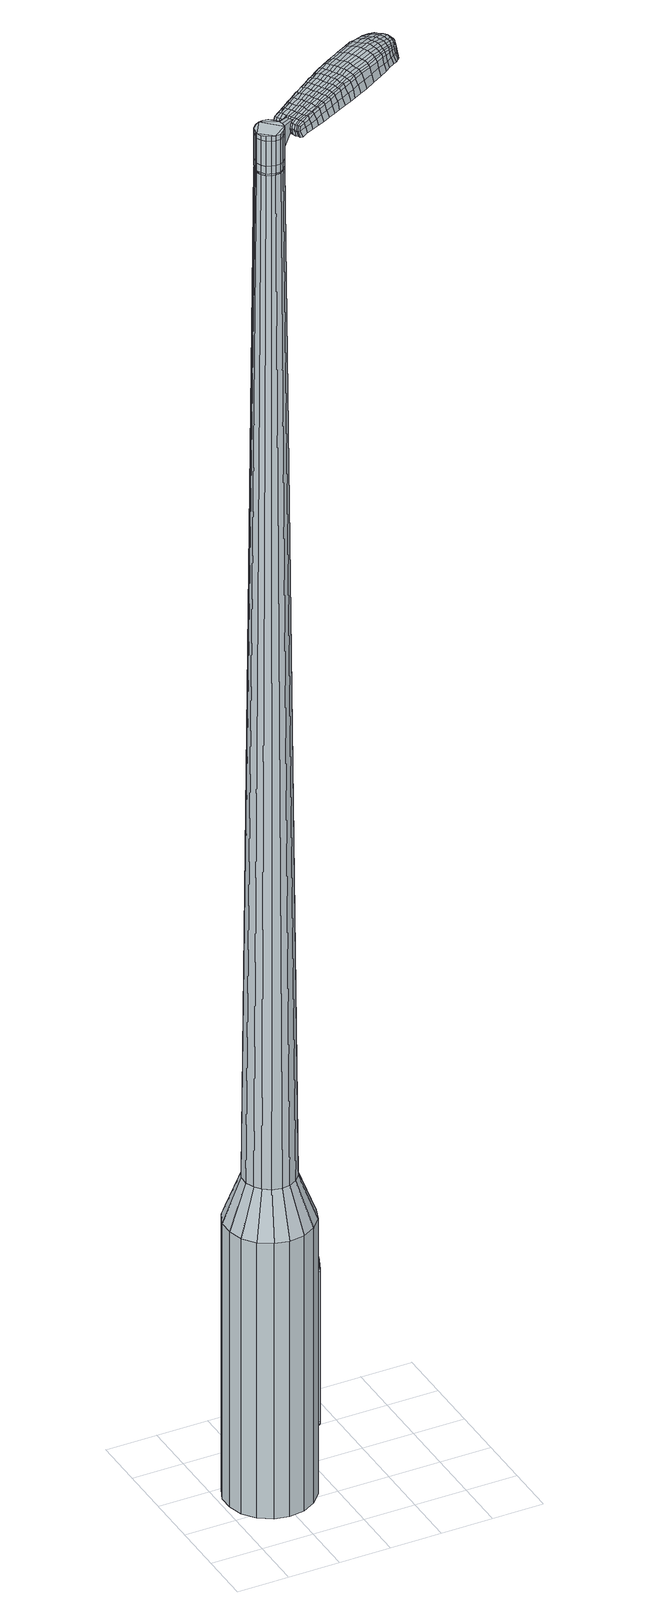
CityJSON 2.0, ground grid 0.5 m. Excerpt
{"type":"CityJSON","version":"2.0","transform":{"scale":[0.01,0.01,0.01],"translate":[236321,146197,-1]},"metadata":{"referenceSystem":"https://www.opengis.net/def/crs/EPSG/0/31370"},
"CityObjects":{
"object1":{"type":"GenericCityObject","attributes":{"cluster":680,"mean_distance_to_centroid":0.325,"new_centroid_x":236321.46,"new_centroid_y":146197.74,"mean_distance_to_camera":9.32,"H1":3.46,"H2":2.3,"Z_final":112.97,"cluster2":-1,"proj_x":236323.21,"proj_y":146201.06,"id_line":6603,"bearing_l":297.68,"distance":3.75,"orientation":"left","G_obj":27.68},"geometry":[{"type":"MultiSurface","lod":"2","boundaries":[[[0,1,2,3]],[[1,4,5,2]],[[4,6,7,5]],[[6,8,9,7]],[[8,10,11,9]],[[10,12,13,11]],[[12,14,15,13]],[[14,16,17,15]],[[16,18,19,17]],[[18,20,21,19]],[[20,22,23,21]],[[22,24,25,23]],[[24,26,27,25]],[[26,28,29,27]],[[28,30,31,29]],[[30,32,33,31]],[[32,34,35,33]],[[34,0,3,35]],[[36,37,38,39]],[[38,40,41,42]],[[41,43,42]],[[42,44,45,46]],[[45,47,46]],[[46,48,49,50]],[[49,51,50]],[[42,46,50,38]],[[50,52,39,38]],[[53,36,39]],[[2,5,7,35]],[[7,9,11,15]],[[11,13,15]],[[15,17,19,23]],[[19,21,23]],[[23,25,27,31]],[[27,29,31]],[[15,23,31,7]],[[31,33,35,7]],[[3,2,35]],[[1,0,54,55]],[[0,34,56,54]],[[34,32,57,56]],[[32,30,58,57]],[[30,28,59,58]],[[28,26,60,59]],[[26,24,61,60]],[[24,22,62,61]],[[22,20,63,62]],[[20,18,64,63]],[[18,16,65,64]],[[16,14,66,65]],[[14,12,67,66]],[[12,10,68,67]],[[10,8,69,68]],[[8,6,70,69]],[[6,4,71,70]],[[4,1,55,71]],[[55,54,72,73]],[[54,56,74,72]],[[56,57,75,74]],[[57,58,76,75]],[[58,59,77,76]],[[59,60,78,77]],[[60,61,79,78]],[[61,62,80,79]],[[62,63,81,80]],[[63,64,82,81]],[[64,65,83,82]],[[65,66,84,83]],[[66,67,85,84]],[[67,68,86,85]],[[68,69,87,86]],[[69,70,88,87]],[[70,71,89,88]],[[71,55,73,89]],[[90,91,92,73]],[[93,94,91,90]],[[95,96,94,93]],[[97,98,96,95]],[[99,100,98,97]],[[101,102,100,99]],[[103,104,102,101]],[[80,105,104,103]],[[106,107,105,80]],[[82,108,107,106]],[[109,110,108,82]],[[84,111,110,109]],[[85,112,111,84]],[[113,114,112,85]],[[87,115,114,113]],[[88,116,115,87]],[[117,118,116,88]],[[73,92,118,117]],[[119,120,121,122]],[[123,119,122,124]],[[125,123,124,126]],[[127,125,126,128]],[[129,127,128,130]],[[131,129,130,132]],[[133,131,132,134]],[[135,133,134,136]],[[137,135,136,138]],[[139,137,138,140]],[[141,139,140,142]],[[143,141,142,144]],[[145,143,144,146]],[[147,145,146,148]],[[149,147,148,150]],[[151,149,150,152]],[[72,90,73]],[[72,74,93,90]],[[74,75,95,93]],[[75,76,97,95]],[[76,77,99,97]],[[77,78,101,99]],[[78,79,103,101]],[[79,80,103]],[[81,106,80]],[[81,82,106]],[[83,109,82]],[[83,84,109]],[[86,113,85]],[[86,87,113]],[[89,117,88]],[[89,73,117]],[[153,92,91]],[[154,118,92]],[[154,116,118]],[[155,114,115]],[[155,112,114]],[[156,110,111]],[[156,108,110]],[[157,107,108]],[[157,105,107]],[[158,104,105]],[[158,159,102,104]],[[159,160,100,102]],[[160,161,98,100]],[[161,162,96,98]],[[162,163,94,96]],[[163,153,91,94]],[[39,52,151,164]],[[92,153,165,152]],[[53,39,164,120]],[[153,163,121,165]],[[36,53,120,119]],[[163,162,122,121]],[[37,36,119,123]],[[162,161,124,122]],[[38,37,123,125]],[[161,160,126,124]],[[40,38,125,127]],[[160,159,128,126]],[[41,40,127,129]],[[159,158,130,128]],[[43,41,129,131]],[[158,105,132,130]],[[42,43,131,133]],[[105,157,134,132]],[[44,42,133,135]],[[157,108,136,134]],[[45,44,135,137]],[[108,156,138,136]],[[47,45,137,139]],[[156,111,140,138]],[[46,47,139,141]],[[111,112,142,140]],[[48,46,141,143]],[[112,155,144,142]],[[49,48,143,145]],[[155,115,146,144]],[[51,49,145,147]],[[115,116,148,146]],[[50,51,147,149]],[[116,154,150,148]],[[52,50,149,151]],[[154,92,152,150]],[[151,152,166,167]],[[152,165,168,166]],[[165,121,169,168]],[[121,120,170,169]],[[120,164,171,170]],[[164,151,167,171]],[[172,173,174,175]],[[176,172,175,177]],[[172,176,178,179]],[[173,172,179,180]],[[181,182,183,184]],[[185,181,184,186]],[[181,185,187,188]],[[182,181,188,189]],[[190,191,192,193]],[[194,190,193,195]],[[190,194,196,197]],[[191,190,197,198]],[[199,200,201,202]],[[203,199,202,204]],[[199,203,205,206]],[[200,199,206,207]],[[208,209,210,211]],[[212,208,211,213]],[[208,212,214,215]],[[209,208,215,216]],[[217,218,219,220]],[[221,217,220,222]],[[217,221,223,224]],[[218,217,224,225]],[[226,227,228,229]],[[218,226,229,219]],[[226,218,225,230]],[[227,226,230,231]],[[232,233,234,235]],[[227,232,235,228]],[[232,227,231,236]],[[233,232,236,237]],[[238,176,177,239]],[[233,238,239,234]],[[238,233,237,240]],[[176,238,240,178]],[[241,242,243,244]],[[245,241,244,246]],[[241,245,247,248]],[[242,241,248,249]],[[250,251,252,253]],[[242,250,253,243]],[[250,242,249,254]],[[251,250,254,255]],[[256,257,258,259]],[[251,256,259,252]],[[256,251,255,260]],[[257,256,260,261]],[[262,263,264,265]],[[257,262,265,258]],[[262,257,261,266]],[[263,262,266,267]],[[268,173,180,269]],[[263,268,269,264]],[[268,263,267,270]],[[173,268,270,174]],[[271,272,273,274]],[[275,271,274,276]],[[271,275,277,278]],[[272,271,278,279]],[[280,281,282,283]],[[272,280,283,273]],[[280,272,279,284]],[[281,280,284,285]],[[286,287,288,289]],[[281,286,289,282]],[[286,281,285,290]],[[287,286,290,291]],[[292,185,186,293]],[[287,292,293,288]],[[292,287,291,294]],[[185,292,294,187]],[[295,296,297,298]],[[299,295,298,300]],[[295,299,301,302]],[[296,295,302,303]],[[304,305,306,307]],[[296,304,307,297]],[[304,296,303,308]],[[305,304,308,309]],[[310,311,312,313]],[[305,310,313,306]],[[310,305,309,314]],[[311,310,314,315]],[[316,317,318,319]],[[311,316,319,312]],[[316,311,315,320]],[[317,316,320,321]],[[322,182,189,323]],[[317,322,323,318]],[[322,317,321,324]],[[182,322,324,183]],[[325,211,210,326]],[[327,325,326,328]],[[325,327,329,330]],[[211,325,330,213]],[[331,327,328,332]],[[333,331,332,334]],[[331,333,335,336]],[[327,331,336,329]],[[337,333,334,338]],[[339,337,338,340]],[[337,339,341,342]],[[333,337,342,335]],[[343,339,340,344]],[[345,343,344,346]],[[343,345,347,348]],[[339,343,348,341]],[[349,345,346,350]],[[200,349,350,201]],[[349,200,207,351]],[[345,349,351,347]],[[352,353,198,197]],[[354,352,197,196]],[[352,354,355,356]],[[353,352,356,357]],[[358,359,357,356]],[[360,358,356,355]],[[358,360,361,362]],[[359,358,362,363]],[[364,365,363,362]],[[366,364,362,361]],[[364,366,367,368]],[[365,364,368,369]],[[370,371,369,368]],[[372,370,368,367]],[[370,372,205,203]],[[371,370,203,204]],[[373,374,375,376]],[[275,373,376,277]],[[373,275,276,377]],[[374,373,377,378]],[[379,194,195,380]],[[374,379,380,375]],[[379,374,378,381]],[[194,379,381,196]],[[382,383,384,385]],[[221,382,385,223]],[[382,221,222,386]],[[383,382,386,387]],[[388,389,390,391]],[[383,388,391,384]],[[388,383,387,392]],[[389,388,392,393]],[[394,191,198,395]],[[389,394,395,390]],[[394,389,393,396]],[[191,394,396,192]],[[397,398,399,400]],[[179,397,400,180]],[[397,179,178,401]],[[398,397,401,402]],[[403,404,405,406]],[[398,403,406,399]],[[403,398,402,407]],[[404,403,407,408]],[[409,202,201,410]],[[404,409,410,405]],[[409,404,408,411]],[[202,409,411,204]],[[412,413,414,415]],[[184,412,415,186]],[[412,184,183,416]],[[413,412,416,417]],[[418,206,205,419]],[[413,418,419,414]],[[418,413,417,420]],[[206,418,420,207]],[[421,422,423,424]],[[299,421,424,301]],[[421,299,300,425]],[[422,421,425,426]],[[427,212,213,428]],[[422,427,428,423]],[[427,422,426,429]],[[212,427,429,214]],[[430,431,432,433]],[[245,430,433,247]],[[430,245,246,434]],[[431,430,434,435]],[[436,437,438,439]],[[431,436,439,432]],[[436,431,435,440]],[[437,436,440,441]],[[442,209,216,443]],[[437,442,443,438]],[[442,437,441,444]],[[209,442,444,210]],[[445,446,435,434]],[[244,445,434,246]],[[445,244,243,447]],[[446,445,447,448]],[[449,450,441,440]],[[446,449,440,435]],[[449,446,448,451]],[[450,449,451,452]],[[453,326,210,444]],[[450,453,444,441]],[[453,450,452,454]],[[326,453,454,328]],[[455,456,457,458]],[[302,455,458,303]],[[455,302,301,424]],[[456,455,424,423]],[[459,330,329,460]],[[456,459,460,457]],[[459,456,423,428]],[[330,459,428,213]],[[461,462,448,447]],[[253,461,447,243]],[[461,253,252,463]],[[462,461,463,464]],[[465,466,452,451]],[[462,465,451,448]],[[465,462,464,467]],[[466,465,467,468]],[[469,332,328,454]],[[466,469,454,452]],[[469,466,468,470]],[[332,469,470,334]],[[471,472,473,474]],[[308,471,474,309]],[[471,308,303,458]],[[472,471,458,457]],[[475,336,335,476]],[[472,475,476,473]],[[475,472,457,460]],[[336,475,460,329]],[[477,478,464,463]],[[259,477,463,252]],[[477,259,258,479]],[[478,477,479,480]],[[481,482,468,467]],[[478,481,467,464]],[[481,478,480,483]],[[482,481,483,484]],[[485,338,334,470]],[[482,485,470,468]],[[485,482,484,486]],[[338,485,486,340]],[[487,488,489,490]],[[314,487,490,315]],[[487,314,309,474]],[[488,487,474,473]],[[491,342,341,492]],[[488,491,492,489]],[[491,488,473,476]],[[342,491,476,335]],[[493,494,480,479]],[[265,493,479,258]],[[493,265,264,495]],[[494,493,495,496]],[[497,498,484,483]],[[494,497,483,480]],[[497,494,496,499]],[[498,497,499,500]],[[501,344,340,486]],[[498,501,486,484]],[[501,498,500,502]],[[344,501,502,346]],[[503,504,505,506]],[[320,503,506,321]],[[503,320,315,490]],[[504,503,490,489]],[[507,348,347,508]],[[504,507,508,505]],[[507,504,489,492]],[[348,507,492,341]],[[509,510,496,495]],[[269,509,495,264]],[[509,269,180,400]],[[510,509,400,399]],[[511,512,500,499]],[[510,511,499,496]],[[511,510,399,406]],[[512,511,406,405]],[[513,350,346,502]],[[512,513,502,500]],[[513,512,405,410]],[[350,513,410,201]],[[514,515,417,416]],[[324,514,416,183]],[[514,324,321,506]],[[515,514,506,505]],[[516,351,207,420]],[[515,516,420,417]],[[516,515,505,508]],[[351,516,508,347]],[[517,518,378,377]],[[274,517,377,276]],[[517,274,273,519]],[[518,517,519,520]],[[521,354,196,381]],[[518,521,381,378]],[[521,518,520,522]],[[354,521,522,355]],[[523,524,525,526]],[[224,523,526,225]],[[523,224,223,385]],[[524,523,385,384]],[[527,528,529,530]],[[524,527,530,525]],[[527,524,384,391]],[[528,527,391,390]],[[531,353,357,532]],[[528,531,532,529]],[[531,528,390,395]],[[353,531,395,198]],[[533,534,520,519]],[[283,533,519,273]],[[533,283,282,535]],[[534,533,535,536]],[[537,360,355,522]],[[534,537,522,520]],[[537,534,536,538]],[[360,537,538,361]],[[539,540,541,542]],[[230,539,542,231]],[[539,230,225,526]],[[540,539,526,525]],[[543,544,545,546]],[[540,543,546,541]],[[543,540,525,530]],[[544,543,530,529]],[[547,359,363,548]],[[544,547,548,545]],[[547,544,529,532]],[[359,547,532,357]],[[549,550,536,535]],[[289,549,535,282]],[[549,289,288,551]],[[550,549,551,552]],[[553,366,361,538]],[[550,553,538,536]],[[553,550,552,554]],[[366,553,554,367]],[[555,556,557,558]],[[236,555,558,237]],[[555,236,231,542]],[[556,555,542,541]],[[559,560,561,562]],[[556,559,562,557]],[[559,556,541,546]],[[560,559,546,545]],[[563,365,369,564]],[[560,563,564,561]],[[563,560,545,548]],[[365,563,548,363]],[[565,566,552,551]],[[293,565,551,288]],[[565,293,186,415]],[[566,565,415,414]],[[567,372,367,554]],[[566,567,554,552]],[[567,566,414,419]],[[372,567,419,205]],[[568,569,402,401]],[[240,568,401,178]],[[568,240,237,558]],[[569,568,558,557]],[[570,571,408,407]],[[569,570,407,402]],[[570,569,557,562]],[[571,570,562,561]],[[572,371,204,411]],[[571,572,411,408]],[[572,571,561,564]],[[371,572,564,369]],[[573,574,575,576]],[[576,575,577,578]],[[579,577,575,580]],[[580,575,574,581]],[[582,583,584,585]],[[585,584,586,587]],[[588,586,584,589]],[[589,584,583,590]],[[591,592,593,594]],[[594,593,595,596]],[[597,595,593,598]],[[598,593,592,599]],[[600,601,602,603]],[[603,602,604,605]],[[606,604,602,607]],[[607,602,601,608]],[[609,610,611,612]],[[612,611,613,614]],[[615,613,611,616]],[[616,611,610,617]],[[618,619,620,621]],[[621,620,622,623]],[[624,622,620,625]],[[625,620,619,626]],[[627,628,629,630]],[[630,629,619,618]],[[626,619,629,631]],[[631,629,628,632]],[[633,634,635,636]],[[636,635,628,627]],[[632,628,635,637]],[[637,635,634,638]],[[578,577,639,640]],[[640,639,634,633]],[[638,634,639,641]],[[641,639,577,579]],[[642,643,644,645]],[[645,644,646,647]],[[648,646,644,649]],[[649,644,643,650]],[[651,652,653,654]],[[654,653,643,642]],[[650,643,653,655]],[[655,653,652,656]],[[657,658,659,660]],[[660,659,652,651]],[[656,652,659,661]],[[661,659,658,662]],[[663,664,665,666]],[[666,665,658,657]],[[662,658,665,667]],[[667,665,664,668]],[[581,574,669,670]],[[670,669,664,663]],[[668,664,669,671]],[[671,669,574,573]],[[672,673,674,675]],[[675,674,676,677]],[[678,676,674,679]],[[679,674,673,680]],[[681,682,683,684]],[[684,683,673,672]],[[680,673,683,685]],[[685,683,682,686]],[[687,688,689,690]],[[690,689,682,681]],[[686,682,689,691]],[[691,689,688,692]],[[587,586,693,694]],[[694,693,688,687]],[[692,688,693,695]],[[695,693,586,588]],[[696,697,698,699]],[[699,698,700,701]],[[702,700,698,703]],[[703,698,697,704]],[[705,706,707,708]],[[708,707,697,696]],[[704,697,707,709]],[[709,707,706,710]],[[711,712,713,714]],[[714,713,706,705]],[[710,706,713,715]],[[715,713,712,716]],[[717,718,719,720]],[[720,719,712,711]],[[716,712,719,721]],[[721,719,718,722]],[[590,583,723,724]],[[724,723,718,717]],[[722,718,723,725]],[[725,723,583,582]],[[609,612,726,727]],[[727,726,728,729]],[[730,728,726,731]],[[731,726,612,614]],[[729,728,732,733]],[[733,732,734,735]],[[736,734,732,737]],[[737,732,728,730]],[[735,734,738,739]],[[739,738,740,741]],[[742,740,738,743]],[[743,738,734,736]],[[741,740,744,745]],[[745,744,746,747]],[[748,746,744,749]],[[749,744,740,742]],[[747,746,750,751]],[[751,750,601,600]],[[608,601,750,752]],[[752,750,746,748]],[[599,753,754,598]],[[598,754,755,597]],[[756,755,754,757]],[[757,754,753,758]],[[758,759,760,757]],[[757,760,761,756]],[[762,761,760,763]],[[763,760,759,764]],[[764,765,766,763]],[[763,766,767,762]],[[768,767,766,769]],[[769,766,765,770]],[[770,771,772,769]],[[769,772,773,768]],[[606,773,772,604]],[[604,772,771,605]],[[774,775,776,777]],[[777,776,676,678]],[[677,676,776,778]],[[778,776,775,779]],[[596,595,780,781]],[[781,780,775,774]],[[779,775,780,782]],[[782,780,595,597]],[[783,784,785,786]],[[786,785,622,624]],[[623,622,785,787]],[[787,785,784,788]],[[789,790,791,792]],[[792,791,784,783]],[[788,784,791,793]],[[793,791,790,794]],[[599,592,795,796]],[[796,795,790,789]],[[794,790,795,797]],[[797,795,592,591]],[[798,799,800,801]],[[801,800,580,581]],[[579,580,800,802]],[[802,800,799,803]],[[804,805,806,807]],[[807,806,799,798]],[[803,799,806,808]],[[808,806,805,809]],[[600,603,810,811]],[[811,810,805,804]],[[809,805,810,812]],[[812,810,603,605]],[[813,814,815,816]],[[816,815,585,587]],[[582,585,815,817]],[[817,815,814,818]],[[606,607,819,820]],[[820,819,814,813]],[[818,814,819,821]],[[821,819,607,608]],[[822,823,824,825]],[[825,824,700,702]],[[700,824,701]],[[701,824,823,826]],[[614,613,827,828]],[[828,827,823,822]],[[826,823,827,829]],[[829,827,613,615]],[[830,831,646,832]],[[832,646,648]],[[647,646,833]],[[646,831,833]],[[834,835,836,837]],[[837,836,831,830]],[[833,831,836,838]],[[838,836,835,839]],[[617,610,840,841]],[[841,840,835,834]],[[839,835,840,842]],[[842,840,610,609]],[[833,843,645,647]],[[642,645,843,844]],[[844,843,845]],[[839,846,847,838]],[[838,847,843,833]],[[845,843,847,848]],[[848,847,846,849]],[[609,727,850,842]],[[842,850,846,839]],[[849,846,850,851]],[[851,850,727,729]],[[852,853,854,855]],[[855,854,703,704]],[[702,703,854,825]],[[825,854,853,822]],[[730,731,856,857]],[[857,856,853,852]],[[822,853,856,828]],[[828,856,731,614]],[[845,858,859,844]],[[844,859,654,642]],[[651,654,859,860]],[[860,859,858,861]],[[849,862,863,848]],[[848,863,858,845]],[[861,858,863,864]],[[864,863,862,865]],[[729,733,866,851]],[[851,866,862,849]],[[865,862,866,867]],[[867,866,733,735]],[[868,869,870,871]],[[871,870,709,710]],[[704,709,870,855]],[[855,870,869,852]],[[736,737,872,873]],[[873,872,869,868]],[[852,869,872,857]],[[857,872,737,730]],[[861,874,875,860]],[[860,875,660,651]],[[657,660,875,876]],[[876,875,874,877]],[[865,878,879,864]],[[864,879,874,861]],[[877,874,879,880]],[[880,879,878,881]],[[735,739,882,867]],[[867,882,878,865]],[[881,878,882,883]],[[883,882,739,741]],[[884,885,886,887]],[[887,886,715,716]],[[710,715,886,871]],[[871,886,885,868]],[[742,743,888,889]],[[889,888,885,884]],[[868,885,888,873]],[[873,888,743,736]],[[877,890,891,876]],[[876,891,666,657]],[[663,666,891,892]],[[892,891,890,893]],[[881,894,895,880]],[[880,895,890,877]],[[893,890,895,896]],[[896,895,894,897]],[[741,745,898,883]],[[883,898,894,881]],[[897,894,898,899]],[[899,898,745,747]],[[900,901,902,903]],[[903,902,721,722]],[[716,721,902,887]],[[887,902,901,884]],[[748,749,904,905]],[[905,904,901,900]],[[884,901,904,889]],[[889,904,749,742]],[[893,906,907,892]],[[892,907,670,663]],[[581,670,907,801]],[[801,907,906,798]],[[897,908,909,896]],[[896,909,906,893]],[[798,906,909,807]],[[807,909,908,804]],[[747,751,910,899]],[[899,910,908,897]],[[804,908,910,811]],[[811,910,751,600]],[[818,911,912,817]],[[817,912,725,582]],[[722,725,912,903]],[[903,912,911,900]],[[608,752,913,821]],[[821,913,911,818]],[[900,911,913,905]],[[905,913,752,748]],[[779,914,915,778]],[[778,915,675,677]],[[672,675,915,916]],[[916,915,914,917]],[[597,755,918,782]],[[782,918,914,779]],[[917,914,918,919]],[[919,918,755,756]],[[920,921,922,923]],[[923,922,625,626]],[[624,625,922,786]],[[786,922,921,783]],[[924,925,926,927]],[[927,926,921,920]],[[783,921,926,792]],[[792,926,925,789]],[[758,753,928,929]],[[929,928,925,924]],[[789,925,928,796]],[[796,928,753,599]],[[917,930,931,916]],[[916,931,684,672]],[[681,684,931,932]],[[932,931,930,933]],[[756,761,934,919]],[[919,934,930,917]],[[933,930,934,935]],[[935,934,761,762]],[[936,937,938,939]],[[939,938,631,632]],[[626,631,938,923]],[[923,938,937,920]],[[940,941,942,943]],[[943,942,937,936]],[[920,937,942,927]],[[927,942,941,924]],[[764,759,944,945]],[[945,944,941,940]],[[924,941,944,929]],[[929,944,759,758]],[[933,946,947,932]],[[932,947,690,681]],[[687,690,947,948]],[[948,947,946,949]],[[762,767,950,935]],[[935,950,946,933]],[[949,946,950,951]],[[951,950,767,768]],[[952,953,954,955]],[[955,954,637,638]],[[632,637,954,939]],[[939,954,953,936]],[[956,957,958,959]],[[959,958,953,952]],[[936,953,958,943]],[[943,958,957,940]],[[770,765,960,961]],[[961,960,957,956]],[[940,957,960,945]],[[945,960,765,764]],[[949,962,963,948]],[[948,963,694,687]],[[587,694,963,816]],[[816,963,962,813]],[[768,773,964,951]],[[951,964,962,949]],[[813,962,964,820]],[[820,964,773,606]],[[803,965,966,802]],[[802,966,641,579]],[[638,641,966,955]],[[955,966,965,952]],[[809,967,968,808]],[[808,968,965,803]],[[952,965,968,959]],[[959,968,967,956]],[[605,771,969,812]],[[812,969,967,809]],[[956,967,969,961]],[[961,969,771,770]],[[573,576,175,174]],[[576,578,177,175]],[[588,589,188,187]],[[589,590,189,188]],[[591,594,193,192]],[[594,596,195,193]],[[615,616,215,214]],[[616,617,216,215]],[[618,621,220,219]],[[621,623,222,220]],[[627,630,229,228]],[[630,618,219,229]],[[633,636,235,234]],[[636,627,228,235]],[[578,640,239,177]],[[640,633,234,239]],[[648,649,248,247]],[[649,650,249,248]],[[650,655,254,249]],[[655,656,255,254]],[[656,661,260,255]],[[661,662,261,260]],[[662,667,266,261]],[[667,668,267,266]],[[668,671,270,267]],[[671,573,174,270]],[[678,679,278,277]],[[679,680,279,278]],[[680,685,284,279]],[[685,686,285,284]],[[686,691,290,285]],[[691,692,291,290]],[[692,695,294,291]],[[695,588,187,294]],[[696,699,298,297]],[[699,701,300,298]],[[705,708,307,306]],[[708,696,297,307]],[[711,714,313,312]],[[714,705,306,313]],[[717,720,319,318]],[[720,711,312,319]],[[590,724,323,189]],[[724,717,318,323]],[[774,777,376,375]],[[777,678,277,376]],[[596,781,380,195]],[[781,774,375,380]],[[623,787,386,222]],[[787,788,387,386]],[[788,793,392,387]],[[793,794,393,392]],[[794,797,396,393]],[[797,591,192,396]],[[701,425,300]],[[701,826,426,425]],[[826,829,429,426]],[[829,615,214,429]],[[830,832,433,432]],[[832,648,247,433]],[[834,837,439,438]],[[837,830,432,439]],[[617,841,443,216]],[[841,834,438,443]],[[970,971,972,973]],[[974,975,973,972]],[[976,977,978,979]],[[980,981,982,983]],[[971,984,985,972]],[[986,974,972,985]],[[987,976,979,988]],[[989,990,981,980]],[[984,991,992,985]],[[992,993,986,985]],[[994,987,988,995]],[[996,990,989,997]],[[991,998,999,992]],[[999,1000,993,992]],[[1001,994,995,1002]],[[1003,996,997,1004]],[[1005,1006,1007,1008]],[[1009,1010,1006,1005]],[[1009,1011,1012,1010]],[[1011,1013,1014,1012]],[[1015,1016,1017,1018]],[[1019,1020,1016,1015]],[[1021,1022,1020,1019]],[[1023,1024,1022,1021]],[[1018,1007,1006,1015]],[[1015,1006,1010,1019]],[[1010,1012,1021,1019]],[[1012,1014,1023,1021]],[[979,978,975,974]],[[988,979,974,986]],[[993,995,988,986]],[[1000,1002,995,993]],[[980,983,977,976]],[[989,980,976,987]],[[997,989,987,994]],[[1004,997,994,1001]],[[981,1005,1008,982]],[[990,1009,1005,981]],[[1011,1009,990,996]],[[1013,1011,996,1003]],[[1025,1026,1027,1028]],[[1027,1029,1030,1031]],[[1027,1031,1032,1033]],[[1027,1033,1028]],[[1034,1025,1028,1035]],[[1036,1035,1028,1037]],[[1038,1037,1028]],[[1039,1027,1026,1040]],[[1041,1039,1040,1042]],[[1043,1041,1042,1044]],[[1045,1043,1044,1046]],[[1047,1045,1046,1048]],[[1048,1049,1050,1051]],[[1048,1051,1052,1053]],[[1048,1053,1054,1055]],[[1054,1056,1057,1058]],[[1054,1058,1059,1060]],[[1054,1060,1055]],[[1048,1055,1047]],[[1061,1062,1026,1025]],[[1063,1064,1029,1027]],[[1065,1066,1038,1028]],[[1062,1067,1040,1026]],[[1068,1063,1027,1039]],[[1067,1069,1042,1040]],[[1070,1068,1039,1041]],[[1069,1071,1044,1042]],[[1072,1070,1041,1043]],[[1071,1073,1046,1044]],[[1074,1072,1043,1045]],[[1073,1075,1048,1046]],[[1076,1074,1045,1047]],[[1075,1077,1049,1048]],[[1078,1079,1056,1054]],[[1080,1076,1047,1055]],[[1050,1049,1077,1081]],[[1051,1050,1081,1082]],[[1052,1051,1082,1083]],[[1053,1052,1083,1084]],[[1054,1053,1084,1078]],[[1085,1061,1025,1034]],[[1086,1085,1034,1035]],[[1087,1086,1035,1036]],[[1088,1087,1036,1037]],[[1066,1088,1037,1038]],[[1030,1029,1064,1089]],[[1057,1056,1079,1090]],[[1031,1030,1089,1091]],[[1032,1031,1091,1092]],[[1033,1032,1092,1093]],[[1028,1033,1093,1065]],[[1058,1057,1090,1094]],[[1059,1058,1094,1095]],[[1060,1059,1095,1096]],[[1055,1060,1096,1080]]]}]}
},
"vertices":[
[84,96,384],[89,82,384],[89,82,96],[84,96,96],[88,67,384],[88,67,96],[83,54,384],[83,54,96],[73,43,384],[73,43,96],[60,36,384],[60,36,96],[45,34,384],[45,34,96],[31,37,384],[31,37,96],[18,45,384],[18,45,96],[9,57,384],[9,57,96],[5,71,384],[5,71,96],[5,85,384],[5,85,96],[11,99,384],[11,99,96],[21,110,384],[21,110,96],[34,117,384],[34,117,96],[49,118,384],[49,118,96],[63,115,384],[63,115,96],[75,107,384],[75,107,96],[52,89,1524],[47,90,1524],[43,89,1524],[59,82,1524],[39,87,1524],[35,83,1524],[33,74,1524],[34,79,1524],[35,70,1524],[38,66,1524],[46,63,1524],[42,64,1524],[51,63,1524],[55,66,1524],[60,73,1524],[58,69,1524],[60,78,1524],[56,86,1524],[69,88,429],[72,80,429],[64,95,429],[56,99,429],[48,101,429],[39,100,429],[31,96,429],[26,90,429],[22,82,429],[22,73,429],[25,64,429],[30,58,429],[37,53,429],[46,51,429],[54,52,429],[62,56,429],[68,63,429],[71,71,429],[59,82,1483],[60,78,1483],[56,86,1483],[52,89,1483],[47,90,1483],[43,89,1483],[39,87,1483],[35,83,1483],[34,79,1483],[33,74,1483],[35,70,1483],[38,66,1483],[42,64,1483],[46,63,1483],[51,63,1483],[55,66,1483],[58,69,1483],[60,73,1483],[58,82,1483],[58,82,1485],[60,78,1485],[55,86,1483],[55,86,1485],[52,88,1483],[52,88,1485],[47,89,1483],[47,89,1485],[43,88,1483],[43,88,1485],[39,86,1483],[39,86,1485],[36,83,1483],[36,83,1485],[34,79,1485],[34,74,1483],[34,74,1485],[35,70,1485],[38,67,1483],[38,67,1485],[42,64,1485],[46,63,1485],[51,64,1483],[51,64,1485],[55,66,1485],[58,69,1485],[59,73,1483],[59,73,1485],[52,89,1519],[56,86,1519],[56,86,1493],[52,89,1493],[47,90,1519],[47,90,1493],[43,89,1519],[43,89,1493],[39,87,1519],[39,87,1493],[35,83,1519],[35,83,1493],[34,79,1519],[34,79,1493],[33,74,1519],[33,74,1493],[35,70,1519],[35,70,1493],[38,66,1519],[38,66,1493],[42,64,1519],[42,64,1493],[46,63,1519],[46,63,1493],[51,63,1519],[51,63,1493],[55,66,1519],[55,66,1493],[58,69,1519],[58,69,1493],[60,73,1519],[60,73,1493],[60,78,1519],[60,78,1493],[59,82,1485],[60,73,1485],[51,63,1485],[38,66,1485],[33,74,1485],[35,83,1485],[39,87,1485],[43,89,1485],[47,90,1485],[52,89,1485],[56,86,1485],[59,82,1519],[59,82,1493],[77,88,1513],[77,88,1518],[75,91,1513],[74,94,1513],[74,94,1518],[75,91,1518],[150,108,1519],[144,105,1518],[145,104,1509],[152,107,1510],[158,112,1519],[160,111,1510],[156,113,1526],[148,109,1525],[142,106,1525],[132,142,1519],[126,139,1518],[126,137,1525],[132,141,1525],[140,147,1519],[140,145,1526],[140,149,1510],[133,144,1510],[127,141,1509],[205,161,1519],[207,158,1519],[208,158,1513],[206,161,1513],[203,164,1519],[203,165,1513],[201,163,1524],[204,160,1524],[206,157,1524],[140,127,1530],[133,123,1529],[135,120,1529],[141,124,1530],[148,131,1531],[150,128,1531],[146,134,1530],[138,130,1530],[132,126,1529],[68,89,1512],[70,86,1512],[71,87,1517],[70,89,1517],[67,91,1512],[68,92,1517],[68,92,1506],[69,89,1506],[71,87,1506],[202,137,1519],[199,135,1519],[201,134,1512],[203,136,1512],[204,139,1518],[205,138,1512],[203,139,1522],[201,138,1523],[198,136,1524],[195,132,1519],[190,129,1519],[192,129,1512],[197,132,1512],[194,133,1524],[189,130,1525],[185,126,1519],[178,123,1519],[180,122,1511],[187,126,1511],[184,127,1526],[177,123,1526],[168,117,1519],[170,117,1510],[167,118,1526],[83,78,1513],[90,81,1513],[88,81,1518],[82,78,1517],[77,76,1512],[78,77,1516],[79,75,1506],[84,77,1507],[91,80,1507],[97,84,1514],[103,87,1515],[102,88,1520],[95,85,1519],[98,83,1507],[105,86,1507],[110,90,1515],[117,93,1516],[116,94,1522],[109,91,1521],[112,89,1508],[119,92,1508],[124,96,1517],[130,99,1517],[129,100,1524],[122,97,1523],[125,95,1508],[132,98,1509],[137,102,1518],[135,103,1524],[139,101,1509],[186,169,1519],[183,168,1519],[183,166,1524],[186,168,1523],[188,170,1518],[188,169,1522],[189,171,1512],[186,171,1512],[183,169,1512],[178,166,1519],[173,164,1519],[173,162,1525],[178,165,1524],[179,168,1512],[173,165,1512],[168,161,1519],[160,158,1519],[160,156,1526],[168,160,1526],[168,163,1511],[161,160,1511],[150,152,1519],[150,151,1526],[151,154,1510],[69,105,1513],[75,109,1513],[76,110,1507],[69,106,1507],[64,101,1512],[64,103,1506],[65,101,1516],[69,103,1517],[75,107,1518],[82,112,1514],[88,116,1515],[88,118,1507],[82,114,1507],[82,111,1519],[88,115,1520],[95,120,1515],[101,124,1516],[101,126,1508],[95,122,1508],[94,119,1521],[101,122,1522],[107,128,1517],[114,132,1517],[114,133,1509],[108,130,1508],[107,126,1523],[113,130,1524],[120,135,1518],[120,137,1509],[120,133,1524],[74,92,1519],[75,90,1519],[81,95,1520],[82,93,1520],[80,98,1520],[73,94,1519],[88,99,1522],[89,96,1522],[94,102,1523],[95,100,1523],[93,105,1523],[86,101,1521],[101,106,1524],[102,103,1524],[107,109,1525],[109,107,1525],[106,112,1525],[99,109,1524],[114,113,1526],[115,110,1526],[120,116,1527],[122,113,1527],[119,119,1527],[112,116,1526],[127,120,1528],[128,117,1528],[125,123,1528],[201,159,1527],[203,156,1527],[199,162,1526],[195,160,1527],[197,157,1528],[199,153,1528],[192,154,1529],[193,150,1529],[189,157,1528],[183,154,1530],[185,150,1530],[187,147,1530],[179,147,1531],[180,144,1531],[176,150,1530],[168,146,1531],[171,143,1531],[172,140,1531],[159,137,1531],[161,134,1531],[157,140,1531],[191,170,1518],[194,169,1519],[194,170,1513],[191,171,1513],[190,168,1523],[193,168,1523],[198,167,1519],[199,168,1513],[197,166,1524],[205,140,1518],[206,143,1518],[205,143,1523],[204,140,1523],[206,140,1513],[207,143,1513],[207,146,1519],[208,150,1519],[207,150,1524],[206,146,1523],[208,146,1513],[209,150,1513],[208,154,1519],[207,153,1524],[209,154,1513],[147,110,1528],[147,112,1528],[140,109,1528],[141,107,1527],[155,114,1528],[155,116,1529],[146,115,1529],[144,118,1530],[138,114,1529],[139,112,1528],[154,119,1529],[152,122,1530],[143,121,1530],[136,117,1529],[151,125,1531],[133,139,1528],[134,137,1529],[142,141,1529],[140,143,1528],[126,136,1527],[128,134,1528],[136,134,1529],[144,138,1530],[130,130,1528],[63,100,1512],[64,98,1512],[65,98,1517],[64,100,1517],[63,101,1506],[64,99,1506],[65,95,1512],[67,95,1517],[66,96,1506],[75,76,1512],[74,77,1512],[76,77,1506],[76,75,1506],[76,77,1517],[75,78,1517],[73,79,1512],[72,82,1512],[73,82,1506],[74,79,1506],[74,80,1517],[73,83,1517],[71,84,1512],[72,84,1506],[72,85,1517],[81,79,1519],[80,81,1519],[88,83,1520],[87,84,1520],[79,83,1519],[78,85,1519],[86,86,1520],[85,88,1520],[77,87,1519],[83,91,1520],[69,102,1519],[70,100,1519],[76,104,1520],[76,106,1520],[71,98,1519],[78,101,1520],[94,86,1521],[94,87,1521],[101,89,1522],[100,90,1522],[92,89,1521],[91,92,1521],[99,92,1522],[98,95,1523],[90,94,1522],[97,97,1523],[82,110,1521],[83,108,1521],[89,112,1522],[88,113,1522],[84,105,1521],[91,108,1522],[108,92,1523],[107,94,1523],[115,95,1524],[114,97,1524],[106,96,1523],[105,98,1524],[113,99,1525],[111,101,1525],[103,101,1524],[110,104,1525],[95,117,1523],[96,115,1523],[102,119,1524],[101,121,1524],[97,112,1524],[104,116,1525],[121,98,1525],[120,100,1525],[128,101,1526],[127,103,1526],[119,102,1526],[118,105,1526],[126,105,1527],[125,108,1527],[117,107,1526],[123,111,1527],[108,125,1525],[109,123,1525],[115,126,1526],[114,128,1526],[110,119,1526],[117,123,1527],[134,104,1527],[134,106,1527],[132,108,1527],[131,111,1528],[130,114,1528],[120,132,1527],[121,130,1527],[123,127,1528],[188,167,1525],[191,167,1525],[184,166,1526],[187,165,1526],[195,165,1526],[191,163,1527],[201,139,1525],[203,142,1525],[199,140,1526],[199,138,1525],[204,145,1525],[204,148,1526],[201,146,1527],[200,143,1526],[204,152,1526],[200,150,1527],[180,164,1526],[182,163,1527],[174,161,1527],[176,160,1528],[186,160,1528],[179,157,1529],[194,135,1526],[195,137,1527],[189,134,1528],[189,132,1527],[195,140,1527],[195,143,1528],[189,140,1529],[189,137,1528],[195,147,1528],[188,144,1530],[168,159,1528],[170,157,1529],[161,155,1528],[163,153,1529],[173,154,1529],[166,150,1530],[184,129,1528],[184,131,1528],[176,127,1529],[176,125,1528],[183,133,1529],[183,137,1530],[175,133,1530],[176,130,1530],[182,140,1530],[174,136,1531],[151,149,1529],[152,147,1529],[155,144,1530],[166,119,1528],[166,121,1529],[165,124,1530],[164,127,1530],[162,130,1531],[145,106,1509],[143,107,1518],[149,110,1518],[151,109,1509],[157,114,1519],[159,113,1510],[155,115,1525],[148,111,1525],[141,108,1525],[127,135,1525],[127,137,1518],[133,141,1518],[133,139,1525],[141,145,1519],[141,143,1525],[141,147,1510],[134,143,1509],[128,139,1509],[206,157,1513],[205,157,1519],[204,160,1519],[204,160,1513],[201,162,1519],[202,163,1513],[200,162,1524],[202,159,1524],[204,156,1524],[135,120,1528],[134,123,1528],[140,127,1529],[142,124,1529],[148,131,1529],[150,128,1529],[146,134,1529],[139,130,1529],[132,126,1528],[72,88,1516],[72,88,1512],[70,90,1512],[71,90,1516],[69,93,1512],[70,93,1516],[70,93,1506],[71,90,1506],[73,88,1506],[199,136,1512],[198,137,1519],[200,138,1518],[202,138,1512],[202,140,1518],[203,139,1512],[201,140,1522],[200,139,1523],[197,138,1523],[191,130,1512],[189,131,1519],[194,134,1519],[196,133,1512],[193,135,1524],[188,132,1525],[179,124,1511],[177,124,1519],[184,128,1519],[186,127,1511],[183,129,1525],[176,125,1526],[167,119,1519],[169,118,1510],[166,120,1526],[88,83,1518],[89,83,1513],[82,80,1513],[81,80,1517],[77,78,1512],[78,79,1515],[79,77,1506],[83,79,1506],[90,82,1507],[101,90,1520],[103,89,1514],[96,86,1514],[95,86,1519],[97,85,1507],[104,88,1507],[115,96,1522],[116,95,1516],[109,92,1515],[108,93,1521],[111,91,1508],[118,94,1508],[128,102,1523],[130,101,1517],[123,98,1516],[122,99,1522],[125,97,1508],[131,100,1508],[136,104,1517],[135,105,1524],[138,103,1509],[184,165,1523],[183,166,1519],[186,167,1518],[187,166,1523],[188,168,1518],[188,167,1522],[189,169,1512],[187,169,1512],[184,168,1512],[174,160,1525],[174,162,1519],[179,164,1519],[179,163,1524],[179,166,1512],[174,164,1512],[161,154,1526],[161,156,1519],[168,159,1519],[168,158,1525],[169,161,1511],[162,158,1511],[151,151,1519],[151,149,1526],[152,152,1510],[77,108,1507],[76,107,1513],[70,103,1513],[70,104,1506],[66,100,1512],[66,101,1506],[67,100,1515],[70,102,1517],[76,106,1518],[90,116,1507],[89,115,1514],[83,111,1514],[83,112,1507],[83,109,1519],[89,113,1520],[102,124,1508],[102,122,1516],[96,118,1515],[96,120,1508],[96,117,1521],[102,121,1522],[115,132,1508],[115,130,1517],[108,126,1516],[109,128,1508],[108,124,1522],[115,128,1523],[121,134,1517],[121,135,1509],[121,132,1524],[75,92,1518],[76,90,1518],[81,96,1519],[83,93,1519],[80,98,1519],[74,95,1518],[88,99,1520],[89,97,1520],[95,103,1521],[96,100,1521],[93,105,1521],[87,102,1520],[101,106,1523],[102,104,1523],[108,109,1524],[109,107,1524],[106,112,1524],[100,109,1523],[114,113,1525],[116,110,1525],[121,116,1526],[122,114,1526],[119,119,1526],[113,116,1525],[127,120,1527],[129,117,1527],[126,123,1527],[202,155,1526],[200,158,1526],[198,161,1525],[194,159,1526],[197,156,1526],[198,153,1526],[193,150,1528],[191,153,1528],[189,156,1527],[183,153,1528],[185,150,1529],[186,147,1529],[180,144,1530],[178,147,1530],[176,150,1529],[169,146,1530],[171,143,1530],[172,140,1530],[161,134,1530],[159,137,1530],[158,140,1530],[193,168,1513],[193,167,1518],[190,168,1518],[190,169,1512],[189,166,1523],[192,166,1523],[197,165,1519],[197,166,1513],[196,164,1523],[203,143,1523],[204,143,1518],[203,141,1518],[202,141,1523],[204,141,1512],[205,143,1512],[205,150,1523],[206,150,1519],[205,147,1519],[204,146,1523],[206,146,1513],[207,150,1513],[206,154,1519],[205,153,1524],[207,154,1513],[140,110,1527],[147,113,1527],[147,112,1527],[141,109,1526],[155,115,1527],[154,117,1528],[138,115,1528],[144,118,1528],[146,115,1528],[139,112,1527],[154,119,1528],[152,122,1529],[143,121,1529],[137,118,1528],[151,125,1529],[142,141,1528],[134,137,1527],[133,138,1527],[141,142,1527],[127,135,1526],[128,133,1527],[136,133,1528],[144,138,1528],[130,130,1527],[67,99,1516],[66,99,1512],[65,100,1512],[66,99,1516],[66,100,1506],[67,96,1512],[68,96,1516],[68,97,1506],[78,78,1506],[76,78,1512],[78,77,1506],[77,79,1516],[75,83,1506],[74,83,1512],[75,80,1512],[76,80,1506],[76,81,1516],[75,83,1516],[73,85,1512],[74,85,1506],[74,86,1516],[81,81,1518],[88,84,1519],[87,84,1519],[79,86,1518],[80,83,1518],[86,86,1519],[85,89,1519],[78,88,1518],[84,91,1519],[77,104,1519],[71,101,1518],[70,102,1518],[77,105,1519],[72,98,1518],[78,101,1519],[94,88,1520],[94,87,1520],[101,90,1521],[101,91,1521],[92,92,1520],[93,90,1520],[100,93,1521],[98,95,1521],[90,94,1520],[97,98,1521],[90,112,1521],[83,108,1520],[83,109,1520],[89,113,1521],[85,105,1520],[92,109,1521],[107,94,1522],[108,93,1522],[114,96,1523],[114,97,1523],[105,99,1522],[106,96,1522],[113,99,1523],[112,102,1524],[104,101,1523],[110,104,1524],[103,119,1523],[96,115,1522],[96,116,1522],[102,120,1523],[98,112,1522],[105,116,1523],[121,100,1524],[121,99,1524],[128,103,1525],[127,104,1525],[118,105,1525],[120,103,1524],[126,106,1525],[125,108,1526],[117,108,1525],[124,111,1526],[116,126,1525],[109,123,1524],[109,124,1524],[115,127,1525],[111,119,1524],[117,123,1525],[134,107,1526],[134,106,1526],[131,112,1527],[133,109,1526],[130,114,1527],[122,130,1526],[121,131,1526],[124,126,1526],[190,165,1524],[188,166,1524],[185,164,1525],[187,164,1525],[194,163,1525],[191,162,1525],[198,140,1525],[201,142,1524],[200,140,1524],[197,139,1525],[200,147,1526],[203,149,1525],[202,145,1524],[199,143,1525],[203,152,1525],[199,150,1526],[182,162,1526],[180,162,1526],[174,160,1526],[176,159,1527],[185,159,1526],[179,156,1527],[188,134,1527],[194,138,1526],[193,136,1526],[188,133,1526],[188,140,1528],[194,144,1527],[194,140,1526],[189,137,1527],[194,147,1527],[188,144,1528],[170,156,1527],[169,157,1527],[162,154,1527],[163,152,1528],[173,153,1528],[166,149,1529],[176,127,1528],[183,131,1527],[183,130,1527],[176,126,1527],[175,133,1529],[182,137,1529],[183,134,1528],[175,130,1528],[181,140,1529],[173,136,1530],[153,147,1528],[151,148,1528],[155,144,1529],[165,122,1528],[165,121,1528],[163,128,1529],[164,125,1529],[162,131,1530],[78,77,1508],[75,83,1508],[104,97,1509],[108,90,1509],[124,106,1510],[128,99,1510],[159,124,1512],[163,116,1512],[148,108,1511],[143,116,1511],[175,133,1513],[187,139,1514],[191,131,1514],[179,124,1513],[72,89,1508],[101,104,1509],[120,114,1510],[155,132,1512],[139,124,1511],[171,141,1513],[183,147,1514],[69,95,1508],[97,111,1509],[116,122,1510],[151,141,1512],[135,132,1511],[179,155,1514],[166,149,1513],[66,101,1508],[93,118,1509],[112,129,1510],[146,149,1512],[130,141,1511],[174,163,1514],[162,157,1513],[198,146,1514],[202,149,1514],[205,143,1514],[202,138,1514],[195,153,1514],[199,156,1514],[191,161,1514],[196,162,1514],[187,168,1514],[192,168,1514],[205,154,1515],[206,158,1515],[207,157,1515],[207,150,1515],[203,158,1515],[206,159,1515],[201,162,1515],[205,160,1515],[199,165,1515],[205,161,1515],[45,119,334],[50,120,334],[50,120,165],[35,118,171],[45,119,165],[42,119,165],[39,119,166],[37,118,167],[36,118,169],[42,119,334],[39,119,333],[37,118,332],[36,118,331],[35,118,328],[64,116,165],[64,116,334],[76,108,165],[76,108,334],[86,96,165],[86,96,334],[90,82,165],[90,82,334],[90,67,165],[90,67,334],[88,63,334],[87,60,334],[86,57,333],[85,55,332],[85,54,331],[85,54,328],[88,63,165],[85,54,171],[85,54,169],[85,55,167],[86,57,166],[87,60,165],[46,116,334],[50,117,334],[50,117,165],[46,116,165],[36,115,171],[36,115,328],[63,114,334],[63,114,165],[75,106,334],[75,106,165],[83,95,334],[83,95,165],[87,82,334],[87,82,165],[87,68,334],[87,68,165],[86,64,334],[82,55,328],[82,55,171],[86,64,165],[84,61,334],[83,58,333],[83,56,332],[82,55,331],[42,116,334],[39,116,333],[37,115,332],[36,115,331],[42,116,165],[82,55,169],[39,116,166],[37,115,167],[36,115,169],[83,56,167],[83,58,166],[84,61,165]
]}
